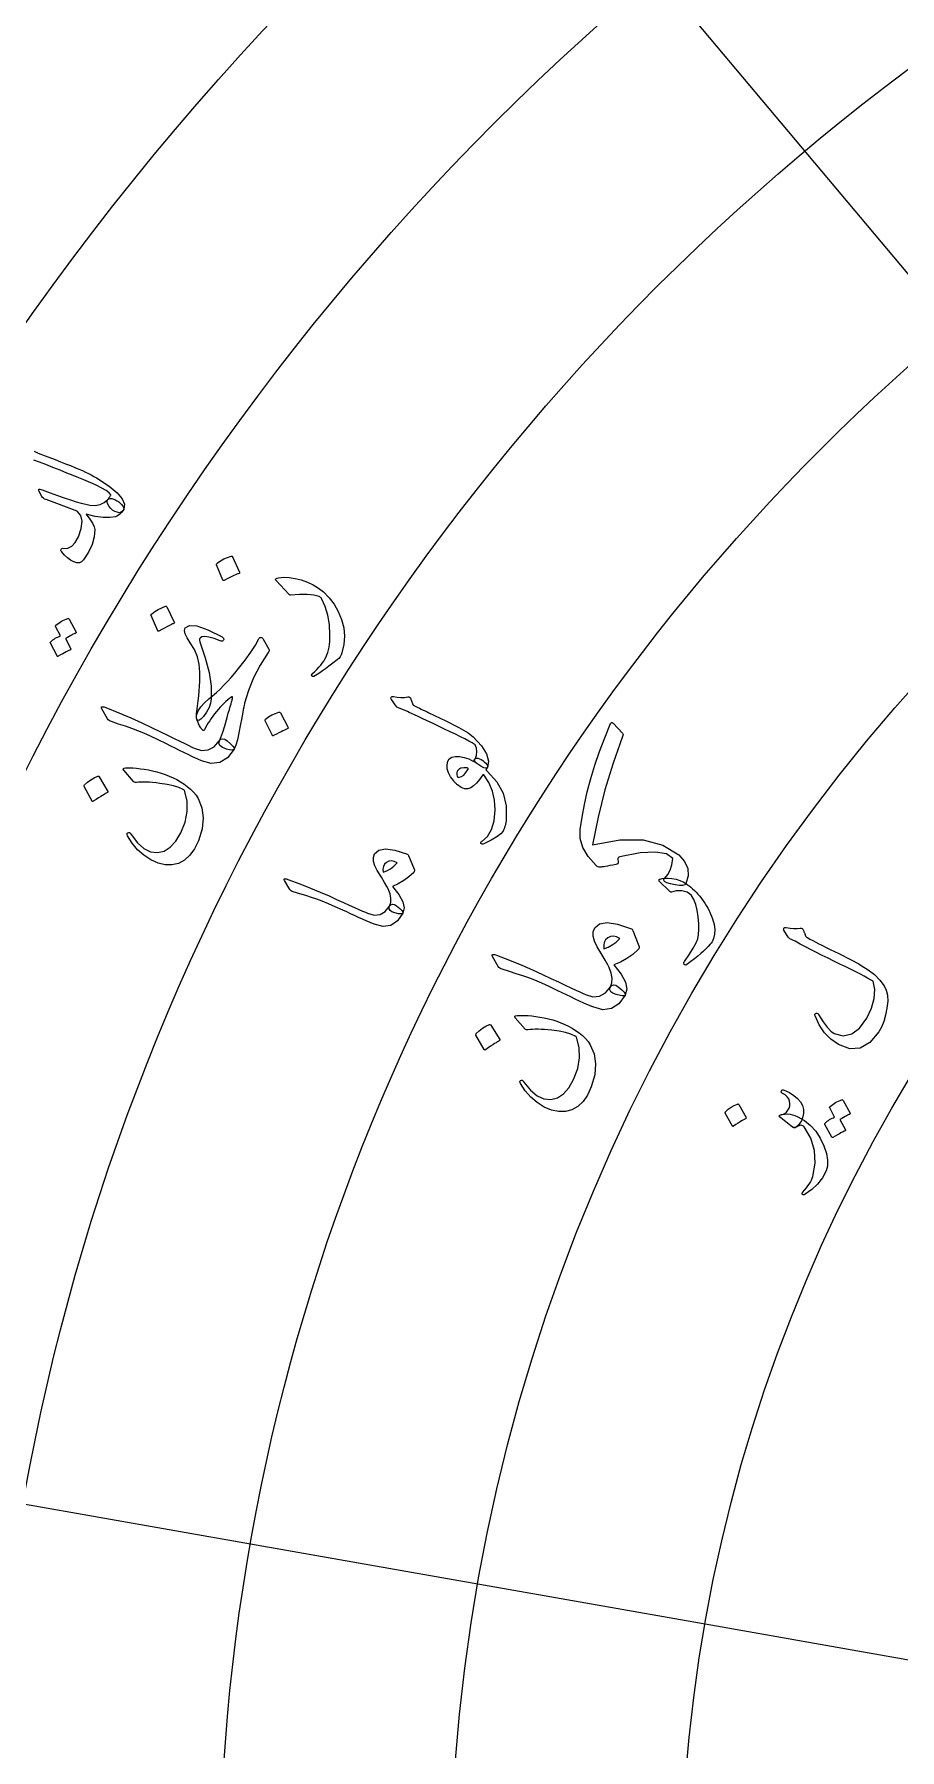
# Model space of a CAD drawing. Header units: millimetres. Extents: x -45 to 45, y -45 to 58.
# Drawn here: x -29.82 to -18.3, y 2.01 to 24.87 of the extents above; entities that cross this region are included whole.
import ezdxf

# ---------------------------------------------------------------- set-up
doc = ezdxf.new("R2010")
doc.units = ezdxf.units.MM
for name, color, linetype in [('ENGRAVE', 7, 'Continuous'), ('ENGRAVE_FINE', 8, 'Continuous'), ('GUIDE', 3, 'Continuous'), ('TEXT', 5, 'Continuous')]:
    doc.layers.add(name, color=color, linetype=linetype)

msp = doc.modelspace()

# ---------------------------------------------------------------- linework, layer by layer
at = {"layer": 'ENGRAVE'}
for radius in [39.65, 33.5042, 27.3585, 21.2127]:
    msp.add_circle((0, 0), radius, dxfattribs=at)
at = {"layer": 'ENGRAVE_FINE'}
for points in [[(-21.5361, 25.6657), (-17.5857, 20.9578)], [(-32.9952, 5.818), (-26.9429, 4.7508)], [(-26.9429, 4.7508), (-20.8905, 3.6836)], [(-20.8905, 3.6836), (-14.8381, 2.6164)]]:
    msp.add_lwpolyline(points, dxfattribs=at)
for radius in [36.5771, 30.4314, 24.2856]:
    msp.add_circle((0, 0), radius, dxfattribs=at)
at = {"layer": 'GUIDE'}
msp.add_circle((0, 0), 41, dxfattribs=at)
at = {"layer": 'TEXT'}
msp.add_lwpolyline([(-29.8256, 19.3107), (-29.7693, 19.287), (-29.6757, 19.2501), (-29.5447, 19.1998), (-29.4726, 19.1723), (-29.4052, 19.146), (-29.3424, 19.1209), (-29.2843, 19.0972), (-29.2309, 19.0747), (-29.1825, 19.0535), (-29.1392, 19.0335), (-29.1008, 19.0147), (-29.0651, 18.9962), (-29.0299, 18.977), (-28.9952, 18.9571), (-28.9609, 18.9365), (-28.927, 18.9151), (-28.8932, 18.8929), (-28.8597, 18.8699), (-28.8264, 18.846), (-28.7199, 18.7581), (-28.6519, 18.6777), (-28.6225, 18.6046), (-28.6316, 18.5388), (-28.647, 18.5134), (-28.6671, 18.4982), (-28.6919, 18.4931), (-28.7213, 18.4981), (-28.7518, 18.5105), (-28.7795, 18.5277), (-28.8045, 18.5497), (-28.8267, 18.5764), (-28.8449, 18.6047), (-28.8541, 18.6292), (-28.8541, 18.6499), (-28.8451, 18.6666), (-28.8363, 18.6783), (-28.8284, 18.6888), (-28.8215, 18.6981), (-28.8154, 18.7063), (-28.8105, 18.7135), (-28.8068, 18.72), (-28.8044, 18.7259), (-28.8033, 18.7311), (-28.8256, 18.7574), (-28.8659, 18.7876), (-28.9242, 18.8216), (-29.0006, 18.8594), (-29.0469, 18.8805), (-29.1005, 18.9039), (-29.1613, 18.9296), (-29.2293, 18.9577), (-29.3047, 18.9883), (-29.3874, 19.0215), (-29.4774, 19.0574), (-29.5749, 19.096), (-29.6703, 19.1334), (-29.7543, 19.166), (-29.8268, 19.1939)], dxfattribs=at)
for points in [[(-28.6309, 18.5358), (-28.657, 18.5002), (-28.6844, 18.4723), (-28.7131, 18.4521), (-28.7432, 18.4394), (-28.8169, 18.4275), (-28.9062, 18.4288), (-29.0109, 18.4433), (-29.1313, 18.471), (-29.0837, 18.4071), (-29.049, 18.3518), (-29.0273, 18.3052), (-29.0185, 18.2671), (-29.0248, 18.1701), (-29.0516, 18.0708), (-29.0989, 17.9689), (-29.1666, 17.8643), (-29.1924, 17.8387), (-29.2228, 17.8256), (-29.258, 17.8249), (-29.298, 17.8367), (-29.3399, 17.8589), (-29.381, 17.8892), (-29.4214, 17.9278), (-29.4609, 17.9747), (-29.4656, 17.9821), (-29.4682, 17.9894), (-29.4684, 17.9967), (-29.4665, 18.0039), (-29.4615, 18.0115), (-29.455, 18.0163), (-29.447, 18.0182), (-29.4375, 18.0172), (-29.3774, 18.02), (-29.3239, 18.0464), (-29.2769, 18.0964), (-29.2362, 18.1701), (-29.1974, 18.2834), (-29.1867, 18.3781), (-29.2041, 18.4543), (-29.2498, 18.5121), (-29.6666, 18.6671), (-29.6851, 18.6751), (-29.7003, 18.6844), (-29.7121, 18.6948), (-29.7206, 18.7064), (-29.7566, 18.7742), (-29.761, 18.7835), (-29.7635, 18.7912), (-29.7641, 18.7974), (-29.7626, 18.802), (-29.7565, 18.8056), (-29.747, 18.8061), (-29.7342, 18.8035), (-29.718, 18.7978), (-29.6122, 18.7572), (-29.5139, 18.7212), (-29.4231, 18.6896), (-29.3398, 18.6624), (-29.2642, 18.6395), (-29.1963, 18.6206), (-29.1362, 18.6058), (-29.0839, 18.5951), (-29.0108, 18.59), (-28.9465, 18.6006), (-28.8909, 18.6267), (-28.8439, 18.6685), (-28.8298, 18.6796), (-28.8114, 18.684), (-28.7887, 18.6817), (-28.7618, 18.6727), (-28.7486, 18.6664), (-28.7355, 18.6596), (-28.7227, 18.6523), (-28.71, 18.6444), (-28.6977, 18.6357), (-28.6858, 18.626), (-28.6745, 18.6154), (-28.6636, 18.6038), (-28.6448, 18.5809), (-28.6332, 18.5619), (-28.6285, 18.5469), (-28.6309, 18.5358)], [(-27.3958, 17.7983), (-27.3967, 17.8027), (-27.3958, 17.8075), (-27.3931, 17.8127), (-27.3887, 17.8183), (-27.3449, 17.8495), (-27.299, 17.8759), (-27.251, 17.8973), (-27.2009, 17.9137), (-27.1945, 17.9144), (-27.1894, 17.9131), (-27.1855, 17.9099), (-27.1828, 17.9049), (-27.0901, 17.7001), (-27.0887, 17.6939), (-27.0909, 17.6885), (-27.0967, 17.6839), (-27.1061, 17.6801), (-27.1142, 17.6768), (-27.1267, 17.6714), (-27.1435, 17.6639), (-27.1647, 17.6542), (-27.1904, 17.6422), (-27.2208, 17.6274), (-27.2559, 17.6099), (-27.2957, 17.5897), (-27.3017, 17.5874), (-27.3062, 17.5873), (-27.3093, 17.5893), (-27.3111, 17.5935)], [(-26.6037, 17.5897), (-26.6067, 17.5934), (-26.6087, 17.5968), (-26.6098, 17.6), (-26.6099, 17.6029), (-26.6065, 17.6092), (-26.5991, 17.6147), (-26.5878, 17.6194), (-26.5724, 17.6233), (-26.5019, 17.6316), (-26.4279, 17.6298), (-26.3504, 17.6179), (-26.2694, 17.596), (-26.1867, 17.5657), (-26.1096, 17.5293), (-26.0381, 17.4869), (-25.9721, 17.4384), (-25.8948, 17.3603), (-25.8289, 17.2729), (-25.7743, 17.1765), (-25.7308, 17.071), (-25.7012, 16.9603), (-25.6906, 16.8495), (-25.6989, 16.7384), (-25.7259, 16.627), (-25.7363, 16.5991), (-25.7506, 16.5738), (-25.7687, 16.5511), (-25.7908, 16.5308), (-25.8472, 16.4874), (-25.8985, 16.4485), (-25.9449, 16.414), (-25.9863, 16.384), (-26.0226, 16.3586), (-26.0539, 16.3381), (-26.08, 16.3223), (-26.1011, 16.3114), (-26.1066, 16.3098), (-26.1113, 16.3092), (-26.1155, 16.3097), (-26.119, 16.3111), (-26.1228, 16.3141), (-26.126, 16.3176), (-26.1283, 16.3218), (-26.1299, 16.3266), (-26.1303, 16.3316), (-26.1288, 16.3366), (-26.1255, 16.3416), (-26.1205, 16.3465), (-26.0886, 16.3756), (-26.0595, 16.4043), (-26.033, 16.4324), (-26.0091, 16.4601), (-25.9877, 16.4875), (-25.9687, 16.515), (-25.952, 16.5425), (-25.9377, 16.5701), (-25.9253, 16.5989), (-25.9146, 16.6299), (-25.9055, 16.6633), (-25.8979, 16.6991), (-25.8922, 16.7372), (-25.8883, 16.7779), (-25.8862, 16.8211), (-25.886, 16.8668), (-25.8934, 17.0009), (-25.9145, 17.126), (-25.9496, 17.2422), (-25.9986, 17.3493), (-26.0032, 17.3572), (-26.0098, 17.3642), (-26.0184, 17.3703), (-26.0291, 17.3756), (-26.1019, 17.3929), (-26.1894, 17.4021), (-26.2917, 17.4028), (-26.4089, 17.3951), (-26.4155, 17.3958), (-26.421, 17.3971), (-26.4252, 17.3992), (-26.4283, 17.4019)], [(-28.2685, 17.1217), (-28.2695, 17.1261), (-28.2687, 17.131), (-28.2662, 17.1363), (-28.262, 17.1421), (-28.2189, 17.1752), (-28.1735, 17.2034), (-28.1259, 17.2268), (-28.0761, 17.2453), (-28.0697, 17.2461), (-28.0645, 17.245), (-28.0605, 17.242), (-28.0577, 17.237), (-27.9593, 17.0341), (-27.9578, 17.0279), (-27.9599, 17.0223), (-27.9656, 17.0175), (-27.9749, 17.0133), (-27.9829, 17.0097), (-27.9953, 17.0038), (-28.012, 16.9956), (-28.033, 16.9851), (-28.0584, 16.9719), (-28.0885, 16.9559), (-28.1233, 16.937), (-28.1627, 16.9151), (-28.1685, 16.9126), (-28.1731, 16.9123), (-28.1763, 16.9143), (-28.1782, 16.9184)], [(-29.5388, 16.9762), (-29.5398, 16.98), (-29.5393, 16.9841), (-29.5374, 16.9886), (-29.5339, 16.9936), (-29.5161, 17.0081), (-29.4979, 17.0215), (-29.4794, 17.034), (-29.4604, 17.0454), (-29.4409, 17.0559), (-29.4206, 17.0654), (-29.3996, 17.074), (-29.3778, 17.0817), (-29.3721, 17.0823), (-29.3672, 17.0812), (-29.3629, 17.0782), (-29.3594, 17.0735), (-29.2655, 16.899), (-29.265, 16.8954), (-29.2671, 16.8918), (-29.2718, 16.8881), (-29.2791, 16.8843), (-29.285, 16.8823), (-29.2937, 16.8784), (-29.3052, 16.8727), (-29.3196, 16.8652), (-29.3369, 16.8559), (-29.3574, 16.8446), (-29.381, 16.8313), (-29.4079, 16.8161), (-29.3348, 16.6799), (-29.3331, 16.6746), (-29.3347, 16.6699), (-29.3394, 16.6658), (-29.3474, 16.6622), (-29.3542, 16.6591), (-29.3647, 16.6541), (-29.3789, 16.6471), (-29.3968, 16.6381), (-29.4184, 16.6269), (-29.4439, 16.6133), (-29.4734, 16.5972), (-29.5068, 16.5786), (-29.5114, 16.5773), (-29.515, 16.5776), (-29.5177, 16.5796), (-29.5195, 16.5832), (-29.6085, 16.7554), (-29.6095, 16.7592), (-29.6091, 16.7633), (-29.6072, 16.7678), (-29.6037, 16.7728), (-29.5895, 16.7856), (-29.5747, 16.7975), (-29.5593, 16.8085), (-29.5433, 16.8185), (-29.5269, 16.8275), (-29.5101, 16.8358), (-29.493, 16.8432), (-29.4756, 16.8498)], [(-27.3208, 16.8378), (-27.3123, 16.8316), (-27.306, 16.8249), (-27.3018, 16.8177), (-27.2998, 16.81), (-27.3005, 16.8015), (-27.303, 16.7941), (-27.3074, 16.7879), (-27.3136, 16.7828), (-27.3193, 16.7807), (-27.3267, 16.7805), (-27.336, 16.7821), (-27.3471, 16.7856), (-27.4285, 16.8171), (-27.4963, 16.8361), (-27.5505, 16.8426), (-27.5911, 16.8366), (-27.61, 16.8263), (-27.6213, 16.8124), (-27.6247, 16.7949), (-27.6205, 16.7739), (-27.5465, 16.5598), (-27.4961, 16.3616), (-27.4694, 16.1789), (-27.4668, 16.0115), (-27.4757, 15.9536), (-27.496, 15.8951), (-27.5278, 15.836), (-27.5709, 15.7762), (-27.6047, 15.7418), (-27.6309, 15.7253), (-27.6493, 15.7268), (-27.6599, 15.7462), (-27.6634, 15.765), (-27.6646, 15.7872), (-27.6635, 15.8128), (-27.66, 15.8417), (-27.6491, 15.9138), (-27.6398, 15.984), (-27.6319, 16.0523), (-27.6255, 16.1186), (-27.6207, 16.1832), (-27.6176, 16.2464), (-27.6161, 16.3081), (-27.6163, 16.3683), (-27.6258, 16.473), (-27.6507, 16.5728), (-27.6911, 16.6678), (-27.747, 16.758), (-27.7891, 16.8236), (-27.8141, 16.8787), (-27.8221, 16.9232), (-27.8132, 16.9571), (-27.7581, 16.9913), (-27.6576, 16.9829), (-27.5118, 16.9317), (-27.3208, 16.8378)], [(-27.4981, 16.0123), (-27.448, 16.0528), (-27.3983, 16.0963), (-27.3488, 16.1428), (-27.2996, 16.1923), (-27.2506, 16.2444), (-27.202, 16.2987), (-27.1535, 16.3554), (-27.1054, 16.4143), (-27.015, 16.5295), (-26.9394, 16.6342), (-26.8788, 16.7287), (-26.8332, 16.8132), (-26.8278, 16.8219), (-26.8212, 16.8277), (-26.8135, 16.8306), (-26.8046, 16.8306), (-26.7957, 16.8281), (-26.7876, 16.8236), (-26.7805, 16.8171), (-26.7742, 16.8085), (-26.7016, 16.675), (-26.6965, 16.6632), (-26.6957, 16.6515), (-26.6992, 16.64), (-26.707, 16.6286), (-26.8141, 16.4619), (-26.9025, 16.2936), (-26.9721, 16.124), (-27.023, 15.9534), (-27.0256, 15.9438), (-27.0295, 15.927), (-27.0344, 15.903), (-27.0406, 15.8718), (-27.0478, 15.8334), (-27.0561, 15.7878), (-27.0654, 15.735), (-27.0758, 15.675), (-27.0969, 15.5596), (-27.1184, 15.4655), (-27.1403, 15.3928), (-27.1629, 15.3415), (-27.1745, 15.3318), (-27.1947, 15.3283), (-27.2236, 15.3311), (-27.2611, 15.3402), (-27.3166, 15.3645), (-27.3511, 15.3916), (-27.3648, 15.4215), (-27.3574, 15.4542), (-27.3378, 15.4991), (-27.3142, 15.5658), (-27.2867, 15.6542), (-27.255, 15.7643), (-27.239, 15.82), (-27.225, 15.8687), (-27.213, 15.9106), (-27.203, 15.9455), (-27.195, 15.9734), (-27.1893, 15.9941), (-27.1857, 16.0076), (-27.1844, 16.014), (-27.1843, 16.0166), (-27.1841, 16.0189), (-27.184, 16.0208), (-27.1839, 16.0223), (-27.1837, 16.0237), (-27.1834, 16.0249), (-27.183, 16.0261), (-27.1824, 16.0273), (-27.1818, 16.0357), (-27.1835, 16.0402), (-27.1876, 16.0406), (-27.1941, 16.037), (-27.2197, 16.0194), (-27.2452, 15.9999), (-27.2706, 15.9785), (-27.2958, 15.9551), (-27.3209, 15.9298), (-27.3461, 15.9028), (-27.3714, 15.874), (-27.3968, 15.8435), (-27.421, 15.813), (-27.4442, 15.7825), (-27.4662, 15.7519), (-27.4873, 15.7212), (-27.5069, 15.6906), (-27.5249, 15.6603), (-27.5412, 15.6303), (-27.5558, 15.6007), (-27.561, 15.5938), (-27.5667, 15.5903), (-27.5729, 15.5904), (-27.5797, 15.5941), (-27.5894, 15.6044), (-27.5984, 15.6155), (-27.6067, 15.6271), (-27.6142, 15.6395), (-27.6214, 15.6525), (-27.6285, 15.6663), (-27.6355, 15.6807), (-27.6426, 15.6959), (-27.6544, 15.7272), (-27.6611, 15.7555), (-27.6626, 15.781), (-27.6589, 15.8035), (-27.6383, 15.8539), (-27.6046, 15.9056), (-27.5579, 15.9584), (-27.4981, 16.0123)], [(-25.0054, 15.9144), (-25.0276, 15.947), (-25.0453, 15.9726), (-25.0585, 15.9913), (-25.0673, 16.0031), (-25.0725, 16.0112), (-25.075, 16.019), (-25.0747, 16.0263), (-25.0717, 16.0333), (-25.0659, 16.0398), (-25.0586, 16.0435), (-25.0497, 16.0445), (-25.0393, 16.0428), (-24.9889, 16.0332), (-24.9404, 16.0293), (-24.8939, 16.0311), (-24.8494, 16.0384), (-24.8358, 16.0397), (-24.8244, 16.0352), (-24.815, 16.0249), (-24.8077, 16.0088), (-24.7772, 15.9292), (-24.7494, 15.9154), (-24.7221, 15.9019), (-24.6953, 15.8887), (-24.6689, 15.8758), (-24.643, 15.8632), (-24.6176, 15.8509), (-24.5927, 15.8389), (-24.5682, 15.8272), (-24.3418, 15.7183), (-24.1679, 15.6285), (-24.0463, 15.5579), (-23.9768, 15.5069), (-23.8683, 15.3871), (-23.8006, 15.2792), (-23.7738, 15.1829), (-23.7878, 15.098), (-23.789, 15.0962), (-23.7902, 15.0943), (-23.7914, 15.0925), (-23.7925, 15.0906), (-23.81, 15.0863), (-23.8387, 15.0946), (-23.8784, 15.1154), (-23.9292, 15.1487), (-23.9471, 15.1624), (-23.9576, 15.1764), (-23.9608, 15.1907), (-23.9566, 15.2051), (-23.936, 15.2583), (-23.9281, 15.3086), (-23.9329, 15.3559), (-23.9504, 15.4003), (-23.9905, 15.4239), (-24.0369, 15.4496), (-24.0894, 15.4775), (-24.1481, 15.5075), (-24.2127, 15.5396), (-24.283, 15.5738), (-24.3588, 15.61), (-24.4403, 15.6483), (-24.52, 15.6864), (-24.5918, 15.7204), (-24.6557, 15.7503), (-24.7117, 15.7761), (-24.7596, 15.7981), (-24.7993, 15.8164), (-24.8307, 15.8312), (-24.8538, 15.8424), (-24.9729, 15.891), (-24.9838, 15.8971), (-24.9929, 15.903), (-25, 15.9088), (-25.0054, 15.9144)], [(-28.9214, 15.8803), (-28.9256, 15.8883), (-28.9277, 15.8948), (-28.9278, 15.8999), (-28.9258, 15.9034), (-28.9199, 15.9073), (-28.9087, 15.9074), (-28.8919, 15.9038), (-28.8698, 15.8964), (-28.6961, 15.8251), (-28.5366, 15.757), (-28.3914, 15.6922), (-28.2604, 15.6307), (-28.1494, 15.5762), (-28.0498, 15.5275), (-27.9617, 15.4846), (-27.885, 15.4475), (-27.8198, 15.4159), (-27.7662, 15.3899), (-27.7242, 15.3694), (-27.6938, 15.3544), (-27.5943, 15.3245), (-27.5054, 15.3309), (-27.4269, 15.3734), (-27.3587, 15.452), (-27.3382, 15.473), (-27.314, 15.4802), (-27.2862, 15.4735), (-27.2548, 15.453), (-27.2092, 15.4138), (-27.1786, 15.3822), (-27.1632, 15.3581), (-27.1629, 15.3415), (-27.2493, 15.2266), (-27.3503, 15.1626), (-27.4664, 15.1494), (-27.5977, 15.1874), (-27.6559, 15.214), (-27.7139, 15.2411), (-27.7719, 15.2686), (-27.8299, 15.2966), (-27.8878, 15.325), (-27.9458, 15.3535), (-28.0038, 15.3822), (-28.0619, 15.4112), (-28.1726, 15.4666), (-28.2735, 15.5143), (-28.3645, 15.5544), (-28.4456, 15.5869), (-28.5247, 15.6159), (-28.6095, 15.6459), (-28.7, 15.6766), (-28.7963, 15.7082), (-28.8133, 15.7147), (-28.8274, 15.723), (-28.8388, 15.7331), (-28.8474, 15.745)], [(-26.7486, 15.7203), (-26.7497, 15.7245), (-26.7492, 15.7292), (-26.7469, 15.7342), (-26.743, 15.7397), (-26.7019, 15.7707), (-26.6584, 15.797), (-26.6125, 15.8186), (-26.5643, 15.8356), (-26.558, 15.8363), (-26.5529, 15.8352), (-26.5488, 15.8322), (-26.5459, 15.8274), (-26.4409, 15.6323), (-26.4392, 15.6263), (-26.441, 15.6211), (-26.4464, 15.6165), (-26.4554, 15.6127), (-26.4632, 15.6093), (-26.4751, 15.6039), (-26.4912, 15.5963), (-26.5114, 15.5865), (-26.5359, 15.5744), (-26.5649, 15.5595), (-26.5983, 15.542), (-26.6362, 15.5217), (-26.6419, 15.5193), (-26.6464, 15.5191), (-26.6496, 15.521), (-26.6516, 15.525)], [(-22.115, 15.6865), (-21.9902, 15.5559), (-21.9851, 15.5471), (-21.9833, 15.5365), (-21.9846, 15.5241), (-21.989, 15.5099), (-22.1147, 15.1567), (-22.2234, 14.798), (-22.315, 14.4345), (-22.3894, 14.0666), (-22.0266, 14.1341), (-21.7144, 14.1323), (-21.4526, 14.0642), (-21.2408, 13.9323), (-21.1631, 13.8455), (-21.1218, 13.7525), (-21.1167, 13.6533), (-21.1477, 13.5478), (-21.162, 13.5329), (-21.1902, 13.5254), (-21.2322, 13.5251), (-21.2881, 13.5322), (-21.353, 13.5449), (-21.4002, 13.5594), (-21.4296, 13.5758), (-21.4411, 13.5941), (-21.4406, 13.6004), (-21.4381, 13.6069), (-21.4336, 13.6137), (-21.4272, 13.6206), (-21.3865, 13.6696), (-21.355, 13.7301), (-21.3326, 13.802), (-21.3192, 13.8855), (-21.4033, 13.9459), (-21.549, 13.9707), (-21.7566, 13.9585), (-22.026, 13.9076), (-22.038, 13.9029), (-22.0462, 13.8955), (-22.0507, 13.8852), (-22.0513, 13.8723), (-22.0487, 13.8435), (-22.0491, 13.8276), (-22.0544, 13.8155), (-22.0647, 13.8073), (-22.08, 13.803), (-22.1209, 13.7957), (-22.1574, 13.7892), (-22.1895, 13.7835), (-22.2173, 13.7786), (-22.2406, 13.7746), (-22.2596, 13.7713), (-22.2742, 13.769), (-22.2844, 13.7675), (-22.2994, 13.7681), (-22.3138, 13.7721), (-22.3276, 13.7794), (-22.3408, 13.7902), (-22.4457, 13.9108), (-22.5161, 14.0312), (-22.5518, 14.1514), (-22.5528, 14.2711), (-22.5292, 14.4352), (-22.498, 14.6031), (-22.4591, 14.7748), (-22.4125, 14.9501), (-22.3581, 15.1287), (-22.2962, 15.3102), (-22.2266, 15.4944), (-22.1492, 15.6814), (-22.1432, 15.6936), (-22.1355, 15.6986), (-22.1261, 15.6962), (-22.115, 15.6865)], [(-28.6074, 15.0935), (-28.5601, 15.0927), (-28.5115, 15.0905), (-28.4616, 15.0867), (-28.4103, 15.0814), (-28.3576, 15.0742), (-28.3032, 15.0646), (-28.2473, 15.0528), (-28.1898, 15.0385), (-28.1334, 15.0226), (-28.0789, 15.0043), (-28.0261, 14.9837), (-27.975, 14.9608), (-27.9255, 14.9356), (-27.8775, 14.908), (-27.831, 14.878), (-27.7859, 14.8456), (-27.7407, 14.8077), (-27.7013, 14.7681), (-27.6678, 14.7268), (-27.6401, 14.6837), (-27.59, 14.5611), (-27.5731, 14.4264), (-27.5892, 14.2794), (-27.6381, 14.1198), (-27.6893, 14.0126), (-27.7505, 13.9269), (-27.8219, 13.8626), (-27.9038, 13.8197), (-27.9912, 13.7999), (-28.0815, 13.8009), (-28.1748, 13.8228), (-28.271, 13.8657), (-28.3648, 13.9275), (-28.4476, 14.0018), (-28.5193, 14.0886), (-28.5798, 14.1882), (-28.5855, 14.2021), (-28.5868, 14.2134), (-28.5838, 14.2223), (-28.5764, 14.2287), (-28.5657, 14.2327), (-28.5549, 14.2299), (-28.5439, 14.2204), (-28.5328, 14.2041), (-28.4495, 14.0934), (-28.3631, 14.0165), (-28.2736, 13.973), (-28.1814, 13.9627), (-28.093, 13.9833), (-28.0119, 14.0339), (-27.9379, 14.1144), (-27.8706, 14.2247), (-27.8133, 14.3703), (-27.7859, 14.5126), (-27.7888, 14.652), (-27.8219, 14.7887), (-27.8238, 14.7922), (-27.8273, 14.7958), (-27.8325, 14.7997), (-27.8394, 14.8037), (-27.8964, 14.8299), (-27.967, 14.8524), (-28.0512, 14.8711), (-28.1492, 14.8859), (-28.1995, 14.8915), (-28.2466, 14.8961), (-28.2905, 14.8996), (-28.3313, 14.9022), (-28.3688, 14.9035), (-28.4029, 14.9034), (-28.4338, 14.9019), (-28.4613, 14.899), (-28.4753, 14.8981), (-28.4871, 14.8996), (-28.4965, 14.9034), (-28.5036, 14.9097), (-28.6318, 15.0632), (-28.638, 15.0745), (-28.636, 15.0834), (-28.6258, 15.0897), (-28.6074, 15.0935)], [(-23.7906, 15.048), (-23.6633, 14.9072), (-23.579, 14.7537), (-23.5371, 14.5875), (-23.5374, 14.4085), (-23.5404, 14.3854), (-23.5441, 14.363), (-23.5484, 14.3413), (-23.5534, 14.3204), (-23.5592, 14.3004), (-23.5657, 14.2815), (-23.573, 14.2637), (-23.581, 14.247), (-23.6106, 14.2111), (-23.6633, 14.1716), (-23.7392, 14.1282), (-23.8381, 14.0808), (-23.8506, 14.0768), (-23.8609, 14.0761), (-23.8688, 14.0787), (-23.8745, 14.0847), (-23.8771, 14.0922), (-23.8761, 14.0994), (-23.8714, 14.1063), (-23.8629, 14.1129), (-23.7871, 14.1785), (-23.7324, 14.27), (-23.6987, 14.3878), (-23.6856, 14.5321), (-23.693, 14.6617), (-23.7205, 14.7828), (-23.7684, 14.8954), (-23.8369, 14.9996), (-23.8405, 15.0014), (-23.8439, 15.0021), (-23.847, 15.0016), (-23.8498, 15), (-23.8936, 14.9385), (-23.9351, 14.8887), (-23.9743, 14.8508), (-24.0114, 14.8246), (-24.0518, 14.8115), (-24.0948, 14.8141), (-24.1405, 14.8325), (-24.1888, 14.8667), (-24.1949, 14.8719), (-24.2009, 14.8774), (-24.2069, 14.8832), (-24.2128, 14.8892), (-24.2188, 14.8957), (-24.2251, 14.9026), (-24.2316, 14.91), (-24.2382, 14.9178), (-24.2786, 14.9732), (-24.3067, 15.0278), (-24.3227, 15.0814), (-24.3264, 15.1341), (-24.3175, 15.1802), (-24.296, 15.2142), (-24.2617, 15.2359), (-24.2148, 15.2453), (-24.1587, 15.2439), (-24.0996, 15.2323), (-24.0378, 15.2107), (-23.9731, 15.179), (-23.9708, 15.1827), (-23.9687, 15.1864), (-23.9669, 15.19), (-23.9652, 15.1936), (-23.9635, 15.1972), (-23.9616, 15.2008), (-23.9595, 15.2045), (-23.9573, 15.2082), (-23.9466, 15.219), (-23.9323, 15.2236), (-23.9144, 15.222), (-23.8929, 15.2142), (-23.8711, 15.2027), (-23.8503, 15.1891), (-23.8307, 15.1731), (-23.8121, 15.155), (-23.797, 15.1371), (-23.7878, 15.122), (-23.7843, 15.1095), (-23.7867, 15.0999), (-23.8089, 15.0647), (-23.8057, 15.0624), (-23.8015, 15.0588), (-23.7965, 15.054), (-23.7906, 15.048)], [(-24.0572, 15.0913), (-24.104, 15.0933), (-24.1418, 15.087), (-24.1707, 15.0724), (-24.1906, 15.0496), (-24.196, 15.032), (-24.198, 15.0145), (-24.1967, 14.9973), (-24.1919, 14.9802), (-24.1881, 14.9732), (-24.182, 14.9688), (-24.1737, 14.9669), (-24.1632, 14.9676), (-24.1341, 14.9763), (-24.105, 14.997), (-24.076, 15.0297), (-24.0469, 15.0744), (-24.0449, 15.0797), (-24.0459, 15.0843), (-24.0501, 15.0881), (-24.0572, 15.0913)], [(-29.1585, 14.8444), (-29.1599, 14.8487), (-29.1595, 14.8536), (-29.1574, 14.859), (-29.1536, 14.8651), (-29.1133, 14.9008), (-29.0703, 14.9318), (-29.0248, 14.9582), (-28.9767, 14.98), (-28.9704, 14.9812), (-28.9652, 14.9805), (-28.9609, 14.9778), (-28.9578, 14.9731), (-28.8441, 14.779), (-28.8421, 14.773), (-28.8438, 14.7673), (-28.8491, 14.7622), (-28.858, 14.7574), (-28.8657, 14.7533), (-28.8776, 14.7466), (-28.8935, 14.7373), (-28.9136, 14.7254), (-28.9379, 14.7107), (-28.9666, 14.6928), (-28.9997, 14.6716), (-29.0372, 14.6473), (-29.0428, 14.6444), (-29.0473, 14.6438), (-29.0507, 14.6455), (-29.0529, 14.6494)], [(-25.2904, 13.9461), (-25.2348, 13.9956), (-25.1457, 14.0125), (-25.0232, 13.9967), (-24.8675, 13.9481), (-24.8568, 13.9436), (-24.8484, 13.938), (-24.842, 13.9315), (-24.8378, 13.9239), (-24.7631, 13.7433), (-24.7591, 13.7315), (-24.7588, 13.7202), (-24.7624, 13.7094), (-24.7698, 13.6992), (-24.8343, 13.6409), (-24.903, 13.5904), (-24.9762, 13.5476), (-25.0538, 13.5127), (-24.9675, 13.4044), (-24.9155, 13.3091), (-24.8977, 13.2265), (-24.9142, 13.1565), (-24.9204, 13.1509), (-24.9319, 13.1479), (-24.9487, 13.1473), (-24.9708, 13.1492), (-25.0217, 13.1609), (-25.0598, 13.1755), (-25.0851, 13.193), (-25.0976, 13.2134), (-25.0985, 13.222), (-25.0977, 13.231), (-25.0952, 13.2402), (-25.0909, 13.2498), (-25.0751, 13.2981), (-25.0729, 13.3525), (-25.0843, 13.4131), (-25.1093, 13.4798), (-25.127, 13.5127), (-25.1573, 13.5641), (-25.2002, 13.6342), (-25.2556, 13.723), (-25.2891, 13.7874), (-25.3061, 13.846), (-25.3065, 13.899), (-25.2904, 13.9461)], [(-25.1768, 13.7005), (-25.1264, 13.7205), (-25.0787, 13.7482), (-25.0336, 13.7836), (-24.9911, 13.8267), (-25.0309, 13.8451), (-25.0678, 13.852), (-25.1019, 13.8474), (-25.133, 13.8314), (-25.1581, 13.8068), (-25.1737, 13.7768), (-25.18, 13.7414), (-25.1768, 13.7005)], [(-26.4902, 13.5912), (-26.4941, 13.5982), (-26.4961, 13.604), (-26.4963, 13.6085), (-26.4947, 13.6117), (-26.4896, 13.6153), (-26.4795, 13.6156), (-26.4646, 13.6128), (-26.4447, 13.6068), (-26.2886, 13.5478), (-26.1452, 13.4913), (-26.0146, 13.4373), (-25.8966, 13.3859), (-25.7966, 13.3403), (-25.7069, 13.2996), (-25.6276, 13.2636), (-25.5585, 13.2325), (-25.4998, 13.2061), (-25.4515, 13.1844), (-25.4137, 13.1672), (-25.3863, 13.1546), (-25.2972, 13.1306), (-25.2183, 13.1385), (-25.1496, 13.1782), (-25.0909, 13.2498), (-25.0733, 13.269), (-25.052, 13.2759), (-25.0271, 13.2707), (-24.9987, 13.2533), (-24.9571, 13.2196), (-24.9292, 13.1923), (-24.9149, 13.1712), (-24.9142, 13.1565), (-24.9881, 13.0522), (-25.0763, 12.9928), (-25.1791, 12.9782), (-25.2967, 13.0087), (-25.3491, 13.0308), (-25.4013, 13.0534), (-25.4536, 13.0764), (-25.5057, 13.0999), (-25.5579, 13.1236), (-25.6101, 13.1475), (-25.6624, 13.1716), (-25.7148, 13.1959), (-25.8145, 13.2423), (-25.9053, 13.2822), (-25.9872, 13.3156), (-26.0601, 13.3424), (-26.131, 13.3663), (-26.2071, 13.3907), (-26.2884, 13.4158), (-26.3747, 13.4415), (-26.3899, 13.4468), (-26.4027, 13.4538), (-26.4131, 13.4625), (-26.421, 13.4729)], [(-21.4899, 13.6103), (-21.4628, 13.6187), (-21.4272, 13.6229), (-21.3833, 13.6227), (-21.331, 13.6182), (-21.2767, 13.6086), (-21.2247, 13.592), (-21.1749, 13.5684), (-21.1274, 13.5378), (-21.1039, 13.5204), (-21.0803, 13.5014), (-21.0566, 13.4807), (-21.0329, 13.4584), (-21.0093, 13.4342), (-20.9857, 13.4082), (-20.9622, 13.3803), (-20.9388, 13.3505), (-20.9164, 13.3208), (-20.8952, 13.29), (-20.8751, 13.2579), (-20.856, 13.2246), (-20.8382, 13.1901), (-20.8214, 13.1544), (-20.8057, 13.1176), (-20.7911, 13.0795), (-20.77, 13.0056), (-20.7608, 12.9373), (-20.7634, 12.8745), (-20.778, 12.8171), (-20.7869, 12.7952), (-20.797, 12.7755), (-20.8083, 12.7579), (-20.8209, 12.7425), (-20.8473, 12.7135), (-20.8773, 12.6831), (-20.9107, 12.6512), (-20.9477, 12.618), (-20.9882, 12.5833), (-21.0326, 12.5474), (-21.0807, 12.51), (-21.1325, 12.4713), (-21.1371, 12.4676), (-21.1425, 12.4654), (-21.1489, 12.4648), (-21.1561, 12.4657), (-21.1622, 12.4677), (-21.1672, 12.4715), (-21.1711, 12.4772), (-21.174, 12.4846), (-21.1745, 12.4902), (-21.1733, 12.4968), (-21.1704, 12.5045), (-21.1657, 12.5133), (-21.0991, 12.6093), (-21.0471, 12.6912), (-21.0101, 12.7594), (-20.9881, 12.8138), (-20.9768, 12.8697), (-20.972, 12.9368), (-20.9736, 13.0152), (-20.9816, 13.1049), (-20.9961, 13.1949), (-21.0157, 13.2725), (-21.0403, 13.3378), (-21.0701, 13.3907), (-21.0985, 13.4151), (-21.1295, 13.4336), (-21.1632, 13.4461), (-21.1995, 13.4526), (-21.2384, 13.4543), (-21.274, 13.4517), (-21.3064, 13.4448), (-21.3356, 13.4337), (-21.3408, 13.4337), (-21.3481, 13.4372), (-21.3577, 13.4443), (-21.3694, 13.455), (-21.4975, 13.5797), (-21.5004, 13.5838), (-21.5022, 13.5886), (-21.5028, 13.5941), (-21.5021, 13.6004), (-21.5002, 13.6047), (-21.4975, 13.6077), (-21.4941, 13.6096), (-21.4899, 13.6103)], [(-22.3598, 12.9606), (-22.296, 13.0151), (-22.1953, 13.0319), (-22.0579, 13.0111), (-21.8841, 12.9524), (-21.8722, 12.947), (-21.8628, 12.9406), (-21.8558, 12.933), (-21.8513, 12.9244), (-21.7718, 12.7196), (-21.7675, 12.7062), (-21.7675, 12.6935), (-21.7717, 12.6815), (-21.7803, 12.6703), (-21.8541, 12.6064), (-21.9325, 12.5513), (-22.0157, 12.505), (-22.1037, 12.4675), (-22.0089, 12.344), (-21.9522, 12.2359), (-21.9337, 12.1428), (-21.9535, 12.0646), (-21.9606, 12.0585), (-21.9735, 12.0553), (-21.9924, 12.055), (-22.0172, 12.0576), (-22.0742, 12.0718), (-22.1168, 12.0889), (-22.1449, 12.109), (-22.1586, 12.1322), (-22.1595, 12.1419), (-22.1585, 12.1519), (-22.1555, 12.1622), (-22.1505, 12.1729), (-22.1318, 12.2269), (-22.1283, 12.288), (-22.14, 12.3562), (-22.1668, 12.4317), (-22.186, 12.469), (-22.219, 12.5275), (-22.2657, 12.6073), (-22.3261, 12.7084), (-22.3623, 12.7817), (-22.38, 12.8482), (-22.3791, 12.9078), (-22.3598, 12.9606)], [(-22.238, 12.6814), (-22.1808, 12.7028), (-22.1264, 12.7329), (-22.0749, 12.7716), (-22.0261, 12.819), (-22.0704, 12.8407), (-22.1117, 12.8493), (-22.1502, 12.845), (-22.1856, 12.8277), (-22.2144, 12.8007), (-22.2327, 12.7672), (-22.2406, 12.7275), (-22.238, 12.6814)], [(-19.8403, 12.9285), (-19.8437, 12.9357), (-19.8449, 12.9428), (-19.8438, 12.9498), (-19.8405, 12.9567), (-19.8353, 12.9624), (-19.8286, 12.9657), (-19.8205, 12.9667), (-19.8109, 12.9654), (-19.7564, 12.9557), (-19.7069, 12.9509), (-19.6624, 12.9511), (-19.6229, 12.9563), (-19.6096, 12.9568), (-19.598, 12.9517), (-19.5881, 12.9411), (-19.5797, 12.925), (-19.5765, 12.9161), (-19.5733, 12.9075), (-19.5702, 12.8994), (-19.5671, 12.8917), (-19.5643, 12.8844), (-19.5617, 12.8777), (-19.5595, 12.8715), (-19.5575, 12.8659), (-19.5537, 12.8561), (-19.5475, 12.8468), (-19.5389, 12.8381), (-19.528, 12.8299), (-19.4945, 12.8111), (-19.4575, 12.7912), (-19.4172, 12.77), (-19.3735, 12.7476), (-19.3266, 12.7239), (-19.2764, 12.6988), (-19.2231, 12.6722), (-19.1665, 12.6441), (-19.1096, 12.6168), (-19.0564, 12.5907), (-19.0069, 12.5659), (-18.9611, 12.5422), (-18.9187, 12.5198), (-18.8797, 12.4988), (-18.8439, 12.479), (-18.8114, 12.4606), (-18.7178, 12.4021), (-18.6357, 12.3369), (-18.5648, 12.2651), (-18.5053, 12.1868), (-18.4771, 12.1304), (-18.4616, 12.0621), (-18.4588, 11.9817), (-18.4684, 11.8894), (-18.4874, 11.7951), (-18.5118, 11.711), (-18.5415, 11.637), (-18.5769, 11.5729), (-18.695, 11.4306), (-18.8237, 11.3551), (-18.9639, 11.3464), (-19.1159, 11.4053), (-19.2138, 11.475), (-19.2983, 11.5621), (-19.3693, 11.6669), (-19.4263, 11.7895), (-19.4289, 11.7978), (-19.4292, 11.8051), (-19.4273, 11.8113), (-19.423, 11.8164), (-19.4171, 11.821), (-19.4113, 11.8238), (-19.4058, 11.8247), (-19.4004, 11.8237), (-19.3931, 11.8209), (-19.387, 11.8168), (-19.382, 11.8115), (-19.378, 11.8048), (-19.3199, 11.7094), (-19.2659, 11.6355), (-19.2161, 11.5829), (-19.1707, 11.5515), (-19.0501, 11.5217), (-18.9381, 11.5465), (-18.8344, 11.6254), (-18.7384, 11.7586), (-18.6732, 11.8921), (-18.6371, 12.0181), (-18.6302, 12.1372), (-18.6527, 12.2495), (-18.6861, 12.2694), (-18.7256, 12.2918), (-18.7712, 12.3167), (-18.823, 12.3441), (-18.8812, 12.374), (-18.9459, 12.4062), (-19.0172, 12.4409), (-19.095, 12.4779), (-19.1748, 12.5169), (-19.2532, 12.5555), (-19.3301, 12.5937), (-19.4056, 12.6317), (-19.4796, 12.6694), (-19.552, 12.707), (-19.6228, 12.7445), (-19.6919, 12.782), (-19.7603, 12.8153), (-19.7673, 12.8203), (-19.7733, 12.8258), (-19.7784, 12.8317), (-19.7826, 12.838)], [(-23.7195, 12.5793), (-23.7237, 12.5873), (-23.7259, 12.5938), (-23.726, 12.5989), (-23.7241, 12.6025), (-23.7183, 12.6065), (-23.707, 12.6068), (-23.6902, 12.6035), (-23.6679, 12.5965), (-23.4931, 12.5278), (-23.3326, 12.4621), (-23.1865, 12.3993), (-23.0546, 12.3397), (-22.9429, 12.2868), (-22.8426, 12.2395), (-22.7539, 12.1978), (-22.6767, 12.1617), (-22.6111, 12.1311), (-22.5572, 12.1058), (-22.5149, 12.0858), (-22.4843, 12.0713), (-22.3844, 12.0427), (-22.2956, 12.0502), (-22.2177, 12.0936), (-22.1505, 12.1729), (-22.1303, 12.1941), (-22.1062, 12.2015), (-22.0784, 12.1951), (-22.0467, 12.1749), (-22.0006, 12.1363), (-21.9697, 12.1051), (-21.954, 12.0812), (-21.9535, 12.0646), (-22.0382, 11.9491), (-22.1382, 11.8841), (-22.254, 11.8695), (-22.3858, 11.9057), (-22.4444, 11.9315), (-22.5028, 11.9577), (-22.5612, 11.9844), (-22.6195, 12.0115), (-22.6779, 12.039), (-22.7362, 12.0667), (-22.7947, 12.0946), (-22.8532, 12.1227), (-22.9648, 12.1765), (-23.0663, 12.2227), (-23.1579, 12.2615), (-23.2395, 12.2927), (-23.319, 12.3205), (-23.4043, 12.3491), (-23.4954, 12.3784), (-23.5922, 12.4084), (-23.6092, 12.4146), (-23.6235, 12.4226), (-23.6351, 12.4326), (-23.6438, 12.4444)], [(-23.9417, 11.5312), (-23.9431, 11.5355), (-23.9428, 11.5404), (-23.9408, 11.546), (-23.9371, 11.5521), (-23.8974, 11.5891), (-23.855, 11.6214), (-23.8099, 11.649), (-23.7621, 11.672), (-23.7558, 11.6734), (-23.7505, 11.6728), (-23.7463, 11.6702), (-23.743, 11.6655), (-23.6257, 11.4732), (-23.6236, 11.4672), (-23.6251, 11.4615), (-23.6303, 11.4562), (-23.6391, 11.4512), (-23.6468, 11.4468), (-23.6585, 11.4398), (-23.6743, 11.4301), (-23.6941, 11.4177), (-23.7182, 11.4023), (-23.7466, 11.3836), (-23.7793, 11.3615), (-23.8163, 11.3361), (-23.8219, 11.3331), (-23.8264, 11.3323), (-23.8298, 11.334), (-23.832, 11.3379)], [(-23.3943, 11.7943), (-23.347, 11.7944), (-23.2983, 11.7931), (-23.2483, 11.7903), (-23.1969, 11.786), (-23.144, 11.7798), (-23.0895, 11.7713), (-23.0333, 11.7604), (-22.9756, 11.7472), (-22.919, 11.7323), (-22.8641, 11.7149), (-22.8109, 11.6953), (-22.7594, 11.6733), (-22.7096, 11.6489), (-22.6611, 11.6222), (-22.6141, 11.593), (-22.5684, 11.5614), (-22.5225, 11.5243), (-22.4824, 11.4854), (-22.4482, 11.4447), (-22.4197, 11.4022), (-22.3673, 11.2808), (-22.3476, 11.1468), (-22.3606, 11), (-22.4057, 10.8401), (-22.4543, 10.7324), (-22.5133, 10.6457), (-22.583, 10.5801), (-22.6636, 10.5355), (-22.7504, 10.5137), (-22.8407, 10.5126), (-22.9345, 10.5321), (-23.0317, 10.5725), (-23.1271, 10.6319), (-23.2118, 10.704), (-23.2856, 10.7891), (-23.3485, 10.8872), (-23.3545, 10.901), (-23.3561, 10.9123), (-23.3533, 10.9213), (-23.3461, 10.9278), (-23.3355, 10.9321), (-23.3246, 10.9296), (-23.3134, 10.9204), (-23.3019, 10.9044), (-23.216, 10.7957), (-23.1276, 10.7209), (-23.0372, 10.6796), (-22.9447, 10.6716), (-22.8569, 10.6943), (-22.7771, 10.7466), (-22.7051, 10.8285), (-22.6405, 10.94), (-22.5864, 11.0864), (-22.5621, 11.2289), (-22.5677, 11.368), (-22.6033, 11.5039), (-22.6053, 11.5074), (-22.6089, 11.5109), (-22.6142, 11.5147), (-22.6211, 11.5186), (-22.6785, 11.5438), (-22.7495, 11.565), (-22.8341, 11.5822), (-22.9324, 11.5952), (-22.9828, 11.5998), (-23.03, 11.6035), (-23.074, 11.6062), (-23.1148, 11.6079), (-23.1523, 11.6085), (-23.1865, 11.6077), (-23.2173, 11.6056), (-23.2448, 11.6021), (-23.2588, 11.6009), (-23.2706, 11.6022), (-23.2801, 11.6058), (-23.2873, 11.6119), (-23.4183, 11.7633), (-23.4247, 11.7745), (-23.4228, 11.7835), (-23.4127, 11.79), (-23.3943, 11.7943)], [(-19.8741, 10.7872), (-19.8674, 10.796), (-19.8591, 10.8007), (-19.8493, 10.8014), (-19.8378, 10.798), (-19.7676, 10.765), (-19.7079, 10.7279), (-19.6586, 10.6867), (-19.6196, 10.6415), (-19.5927, 10.5928), (-19.5794, 10.5409), (-19.5797, 10.4858), (-19.5935, 10.4275), (-19.6082, 10.3893), (-19.6271, 10.3558), (-19.65, 10.3269), (-19.677, 10.3027), (-19.6908, 10.2966), (-19.7073, 10.2974), (-19.7264, 10.3052), (-19.7481, 10.32), (-19.8822, 10.4277), (-19.8923, 10.4359), (-19.899, 10.4434), (-19.9024, 10.45), (-19.9025, 10.4559), (-19.8996, 10.4608), (-19.8941, 10.4647), (-19.886, 10.4675), (-19.8754, 10.4693), (-19.8508, 10.4753), (-19.828, 10.4876), (-19.8069, 10.5061), (-19.7875, 10.5308), (-19.7722, 10.559), (-19.7632, 10.5882), (-19.7606, 10.6183), (-19.7644, 10.6493), (-19.7759, 10.6806), (-19.7955, 10.7084), (-19.8233, 10.7328), (-19.8593, 10.7538), (-19.8698, 10.761), (-19.8757, 10.769), (-19.8771, 10.7777), (-19.8741, 10.7872)], [(-20.6211, 10.4921), (-20.6223, 10.4959), (-20.622, 10.5002), (-20.6201, 10.5051), (-20.6168, 10.5104), (-20.581, 10.5421), (-20.5428, 10.5696), (-20.5024, 10.5929), (-20.4597, 10.6121), (-20.4541, 10.6132), (-20.4494, 10.6125), (-20.4457, 10.6101), (-20.4428, 10.6059), (-20.3418, 10.4337), (-20.34, 10.4284), (-20.3415, 10.4234), (-20.3462, 10.4188), (-20.3541, 10.4146), (-20.3609, 10.411), (-20.3714, 10.4051), (-20.3856, 10.3969), (-20.4034, 10.3864), (-20.4249, 10.3734), (-20.4504, 10.3575), (-20.4798, 10.3388), (-20.513, 10.3173), (-20.518, 10.3147), (-20.522, 10.3142), (-20.525, 10.3157), (-20.5269, 10.3192)], [(-19.2308, 10.5615), (-19.2319, 10.5652), (-19.2315, 10.5694), (-19.2296, 10.5739), (-19.2263, 10.5789), (-19.2088, 10.5936), (-19.1909, 10.6074), (-19.1726, 10.6201), (-19.1539, 10.6318), (-19.1346, 10.6425), (-19.1145, 10.6524), (-19.0937, 10.6612), (-19.072, 10.6692), (-19.0664, 10.6699), (-19.0614, 10.6689), (-19.0572, 10.666), (-19.0536, 10.6613), (-18.9563, 10.489), (-18.9557, 10.4855), (-18.9577, 10.4819), (-18.9623, 10.4781), (-18.9695, 10.4743), (-18.9754, 10.4722), (-18.984, 10.4682), (-18.9954, 10.4624), (-19.0095, 10.4547), (-19.0266, 10.4451), (-19.0468, 10.4335), (-19.0701, 10.4199), (-19.0965, 10.4043), (-19.0203, 10.2702), (-19.0185, 10.265), (-19.0199, 10.2603), (-19.0245, 10.2561), (-19.0324, 10.2525), (-19.0391, 10.2493), (-19.0495, 10.2441), (-19.0635, 10.2368), (-19.081, 10.2276), (-19.1023, 10.216), (-19.1274, 10.202), (-19.1564, 10.1853), (-19.1892, 10.1661), (-19.1938, 10.1647), (-19.1974, 10.165), (-19.2001, 10.1669), (-19.202, 10.1705), (-19.2954, 10.34), (-19.2965, 10.3437), (-19.2962, 10.3478), (-19.2944, 10.3524), (-19.2911, 10.3574), (-19.2772, 10.3705), (-19.2627, 10.3827), (-19.2475, 10.3939), (-19.2318, 10.4041), (-19.2156, 10.4135), (-19.1991, 10.422), (-19.1822, 10.4298), (-19.1649, 10.4367)], [(-19.8743, 10.4712), (-19.8333, 10.478), (-19.7949, 10.4801), (-19.7593, 10.4777), (-19.7264, 10.4707), (-19.6936, 10.4592), (-19.6561, 10.4421), (-19.6141, 10.4195), (-19.5675, 10.3913), (-19.4858, 10.3271), (-19.4156, 10.2498), (-19.3569, 10.1597), (-19.3094, 10.0567), (-19.2758, 9.9539), (-19.259, 9.8639), (-19.2592, 9.7866), (-19.2765, 9.7217), (-19.3276, 9.6286), (-19.3916, 9.5456), (-19.4687, 9.4727), (-19.559, 9.4096), (-19.566, 9.4055), (-19.5726, 9.4031), (-19.5788, 9.4021), (-19.5845, 9.4028), (-19.5903, 9.4051), (-19.5947, 9.4083), (-19.5979, 9.4123), (-19.5997, 9.4172), (-19.5995, 9.4233), (-19.5978, 9.4289), (-19.5944, 9.434), (-19.5894, 9.4386), (-19.5647, 9.4664), (-19.5421, 9.4936), (-19.5218, 9.5203), (-19.5038, 9.5463), (-19.488, 9.572), (-19.4746, 9.5975), (-19.4636, 9.6229), (-19.4549, 9.648), (-19.4232, 9.8254), (-19.4317, 9.9943), (-19.4809, 10.1554), (-19.5709, 10.3089), (-19.5746, 10.3119), (-19.5809, 10.316), (-19.5898, 10.3212), (-19.6013, 10.3274), (-19.6119, 10.3289), (-19.6281, 10.3254), (-19.6498, 10.3166), (-19.677, 10.3027), (-19.6941, 10.2992), (-19.7117, 10.301), (-19.7297, 10.3079), (-19.7481, 10.32), (-19.8822, 10.4277), (-19.8982, 10.4437), (-19.9022, 10.4564), (-19.8943, 10.4655), (-19.8743, 10.4712)]]:
    msp.add_lwpolyline(points, close=True, dxfattribs=at)

doc.saveas('drawing.dxf')
